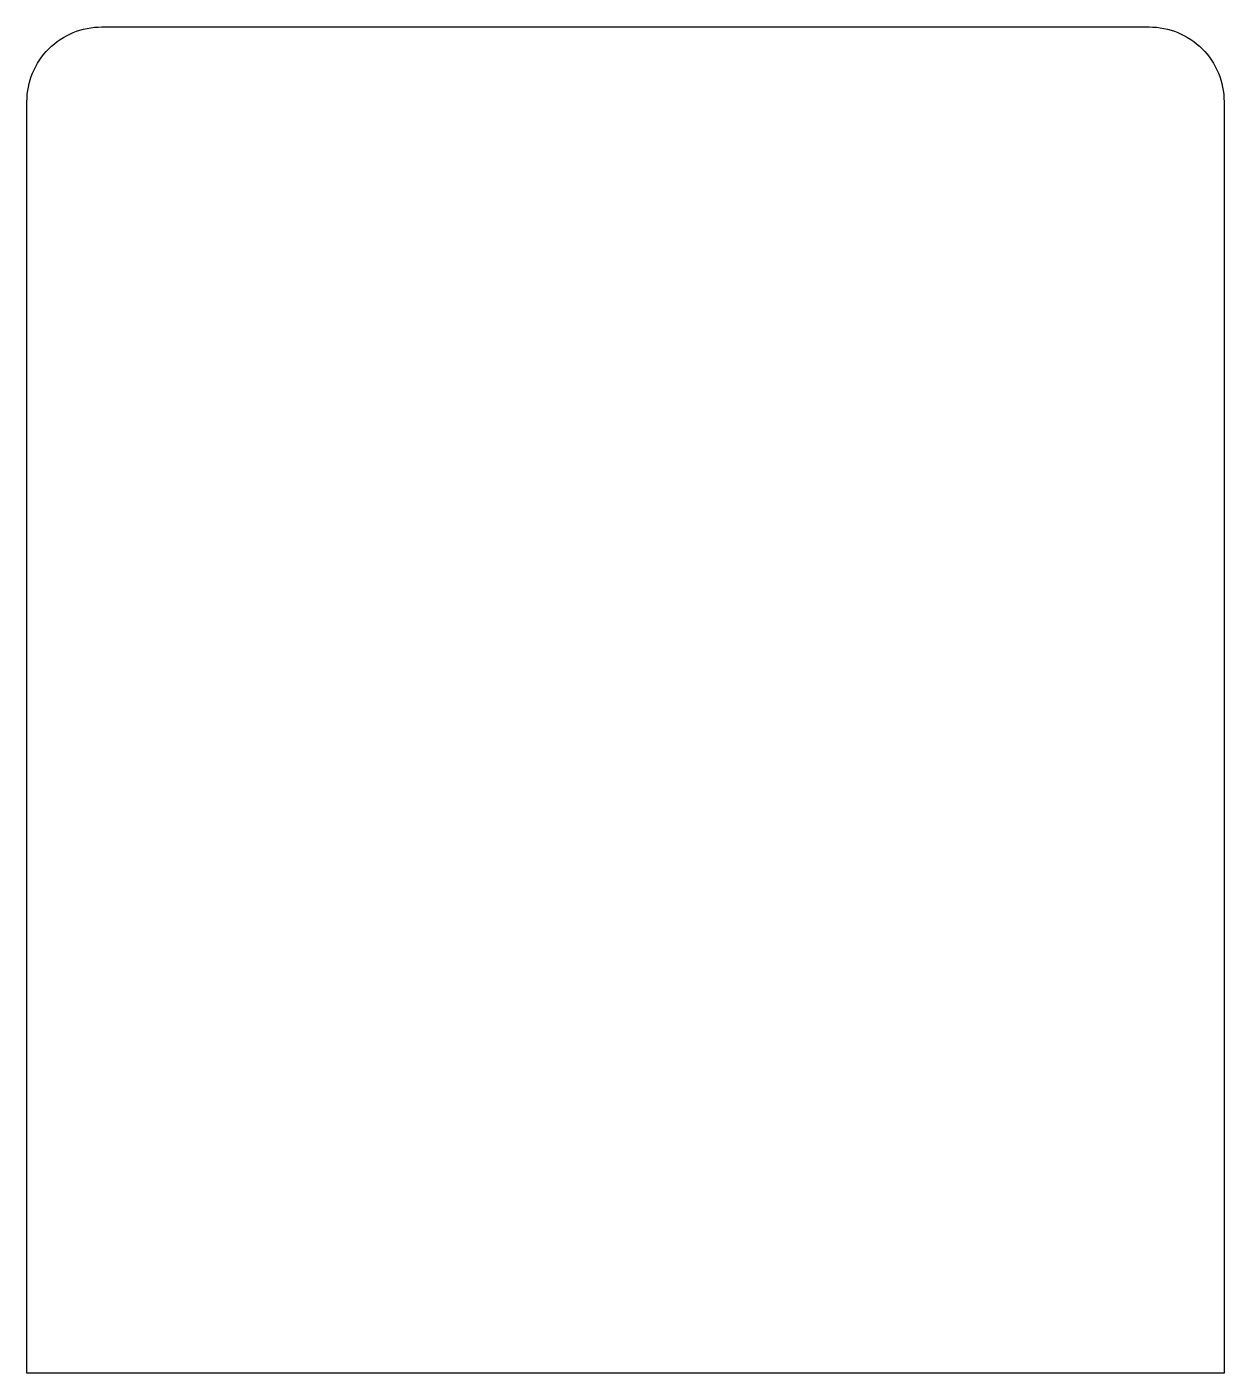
# Model space of a CAD drawing. Header units: millimetres. Extents: x 0 to 32, y 0 to 36.
import ezdxf

# ---------------------------------------------------------------- set-up
doc = ezdxf.new("R2010")
doc.units = ezdxf.units.MM
doc.layers.get('0').update_dxf_attribs({"linetype": 'CONTINUOUS'})

msp = doc.modelspace()

# ---------------------------------------------------------------- linework, layer by layer
msp.add_lwpolyline([(32, 0), (0, 0), (0, 34, -0.414214), (2, 36), (30, 36, -0.414214), (32, 34)], format="xyb", close=True)

doc.saveas('drawing.dxf')
